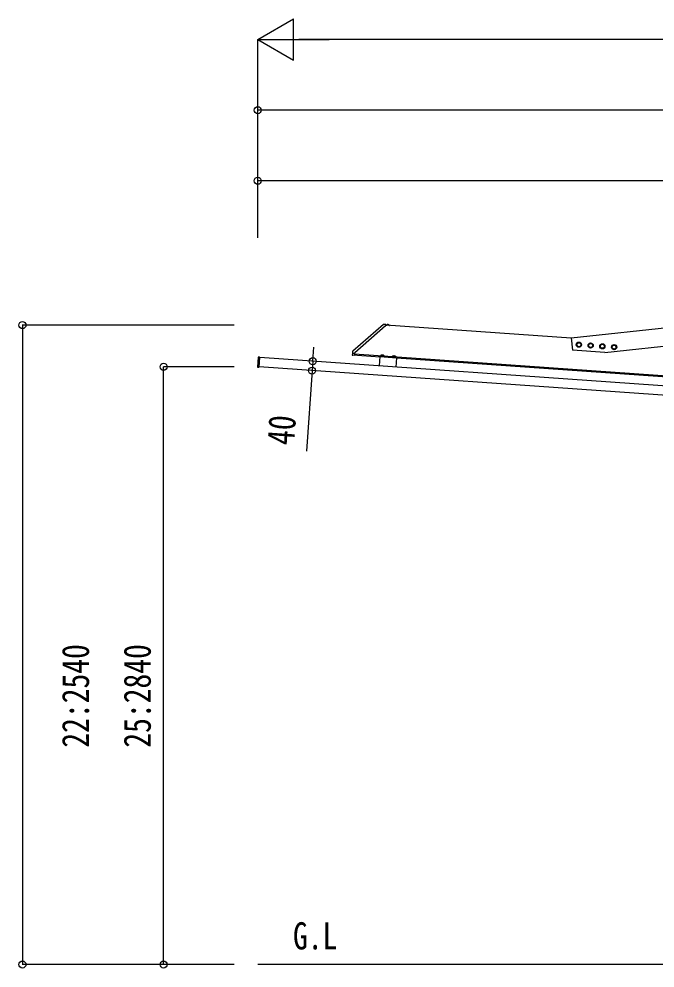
# Model space of a CAD drawing. Units: millimetres, scale not verified. Extents: x -14718 to 14718, y -10395 to 10395.
# Drawn here: x -4738 to -2035, y -5360 to -1327 of the extents above; entities that cross this region are included whole.
import ezdxf
from ezdxf.enums import TextEntityAlignment as Align

# ---------------------------------------------------------------- set-up
doc = ezdxf.new("R2010")
doc.units = ezdxf.units.MM
doc.header["$LTSCALE"] = 40
for name, color, linetype in [('0-2_USER1', 3, 'Continuous'), ('0-4_YKK_13', 4, 'Continuous'), ('0-5_YKK_A1', 4, 'Continuous'), ('0-6_YKK_D', 6, 'Continuous')]:
    doc.layers.add(name, color=color, linetype=linetype)
doc.styles.add('ＭＳ ゴシック', font='')
doc.styles.get('ＭＳ ゴシック').set_extended_font_data('MS Gothic')

msp = doc.modelspace()

# ---------------------------------------------------------------- linework, layer by layer
at = {"layer": '0-4_YKK_13'}
for p, q in [((-3189.45, -2626.06), (-3319.3, -2738.94)), ((-3179.79, -2631.57), (-3311.29, -2745.89)), ((-3179.19, -2625.15), (-3186.79, -2625.08)), ((-3179.22, -2625.61), (-3179.61, -2631.23)), ((-3179.22, -2625.61), (-3179.19, -2625.15)), ((-3175.8, -2628.34), (-3175.79, -2628.14)), ((-3164.61, -2629.67), (-3175.3, -2628.92)), ((-3172.09, -2625.81), (-3171.04, -2628.35)), ((-3169.94, -2629.04), (-3171.04, -2628.35)), ((-3169.94, -2629.04), (-3168.75, -2628.51)), ((-3167.36, -2626.14), (-3168.75, -2628.51)), ((-3164.72, -2629.66), (-3165.07, -2629.64)), ((-3164.03, -2629.16), (-3164.02, -2628.96)), ((-3320.66, -2741.68), (-3321.09, -2747.76)), ((-3722.21, -2764.11), (-3725.14, -2806.01)), ((-3715.79, -2764.06), (-3721.68, -2763.65)), ((-3716.99, -2806.97), (-3714, -2764.3)), ((-3715.57, -2764.19), (-3714, -2764.3)), ((-3321.09, -2747.76), (-3321.19, -2749.16)), ((-3319.27, -2748.7), (-3320.68, -2748.69)), ((-3312.19, -2756.68), (-3319.79, -2756.15)), ((-3311.64, -2748.77), (-3319.27, -2748.7)), ((-3311.67, -2749.27), (-3312.19, -2756.68)), ((-3311.67, -2749.27), (-3311.64, -2748.77)), ((-3311.64, -2748.77), (-3311.57, -2747.84)), ((-3311.46, -2746.23), (-3311.57, -2747.84)), ((-3199.62, -2755.68), (-3199.87, -2759.22)), ((-3199.87, -2759.22), (-3188.35, -2760.03)), ((-3199.81, -2759.53), (-3199.79, -2759.23)), ((-3198.82, -2755.29), (-3199.62, -2755.68)), ((-3198.82, -2755.29), (-3188.84, -2755.99)), ((-3196.74, -2755.88), (-3196.99, -2759.43)), ((-3190.98, -2756.28), (-3191.23, -2759.83)), ((-3188.84, -2755.99), (-3188.1, -2756.48)), ((-3188.42, -2760.02), (-3188.44, -2760.32)), ((-3188.1, -2756.48), (-3188.35, -2760.03)), ((-3149.74, -2759.17), (-3149.99, -2762.71)), ((-3149.99, -2762.71), (-3138.47, -2763.52)), ((-3149.94, -2763.02), (-3149.91, -2762.72)), ((-3148.94, -2758.78), (-3149.74, -2759.17)), ((-3148.94, -2758.78), (-3138.96, -2759.47)), ((-3146.86, -2759.37), (-3147.11, -2762.91)), ((-3141.1, -2759.77), (-3141.35, -2763.32)), ((-3138.96, -2759.47), (-3138.22, -2759.97)), ((-3138.54, -2763.51), (-3138.56, -2763.81)), ((-3138.22, -2759.97), (-3138.47, -2763.52)), ((-3724.68, -2806.54), (-3718.79, -2806.96)), ((-3716.99, -2806.97), (-3718.55, -2806.86)), ((-3718.19, -2806.89), (-3718.19, -2806.89))]:
    msp.add_line(p, q, dxfattribs=at)
for points in [[(-2348.34, -2711.12), (-2353.25, -2719.62), (-2363.06, -2719.62), (-2367.97, -2711.12), (-2363.06, -2702.62), (-2353.25, -2702.62)], [(-2298.46, -2714.61), (-2303.37, -2723.11), (-2313.18, -2723.11), (-2318.09, -2714.61), (-2313.18, -2706.11), (-2303.37, -2706.11)], [(-2248.58, -2718.1), (-2253.49, -2726.6), (-2263.31, -2726.6), (-2268.21, -2718.1), (-2263.31, -2709.6), (-2253.49, -2709.6)], [(-2198.7, -2721.59), (-2203.61, -2730.09), (-2213.43, -2730.09), (-2218.33, -2721.59), (-2213.43, -2713.09), (-2203.61, -2713.09)]]:
    msp.add_lwpolyline(points, close=True, dxfattribs=at)
for points in [[(-3321.19, -2749.16), (-3321.67, -2756.02), (-3319.79, -2756.15)], [(-3196.87, -2755.42), (-3195.89, -2757.85), (-3194.06, -2758.99)], [(-3190.78, -2755.85), (-3192.1, -2758.12), (-3194.06, -2758.99)], [(-3146.99, -2758.91), (-3146.01, -2761.34), (-3144.18, -2762.48)], [(-3140.91, -2759.33), (-3142.22, -2761.61), (-3144.18, -2762.48)]]:
    msp.add_lwpolyline(points, dxfattribs=at)
for centre, radius in [((-2358.15, -2711.12), 11), ((-2358.15, -2711.12), 8.5), ((-2308.28, -2714.61), 11), ((-2308.28, -2714.61), 8.5), ((-2258.4, -2718.1), 11), ((-2258.4, -2718.1), 8.5), ((-2208.52, -2721.59), 11), ((-2208.52, -2721.59), 8.5)]:
    msp.add_circle(centre, radius, dxfattribs=at)
for centre, radius, start, end in [((-3186.82, -2629.08), 4, 89.5, 131), ((-3180.11, -2631.2), 0.5, 311, 356), ((-3175.26, -2628.38), 0.545, 176, 266), ((-3175.24, -2628.18), 0.55, 134.43917, 176), ((-3170.24, -2633.28), 7.7, 37.56083, 134.43917), ((-3164.58, -2629.12), 0.545, 266, 356), ((-3164.57, -2628.93), 0.55, 356, 37.56083), ((-3316.67, -2741.96), 4, 131, 176), ((-2358.15, -2711.12), 8.6, 141.25399, 158.74601), ((-2358.15, -2711.12), 8.6, 201.25399, 218.74601), ((-2358.15, -2711.12), 8.6, 81.25399, 98.74601), ((-2358.15, -2711.12), 8.6, 261.25399, 278.74601), ((-2358.15, -2711.12), 8.6, 21.25399, 38.74601), ((-2358.15, -2711.12), 8.6, 321.25399, 338.74601), ((-2308.28, -2714.61), 8.6, 141.25399, 158.74601), ((-2308.28, -2714.61), 8.6, 201.25399, 218.74601), ((-2308.28, -2714.61), 8.6, 81.25399, 98.74601), ((-2308.28, -2714.61), 8.6, 261.25399, 278.74601), ((-2308.28, -2714.61), 8.6, 21.25399, 38.74601), ((-2308.28, -2714.61), 8.6, 321.25399, 338.74601), ((-2258.4, -2718.1), 8.6, 141.25399, 158.74601), ((-2258.4, -2718.1), 8.6, 201.25399, 218.74601), ((-2258.4, -2718.1), 8.6, 81.25399, 98.74601), ((-2258.4, -2718.1), 8.6, 261.25399, 278.74601), ((-2258.4, -2718.1), 8.6, 21.25399, 38.74601), ((-2258.4, -2718.1), 8.6, 321.25399, 338.74601), ((-2208.52, -2721.59), 8.6, 141.25399, 158.74601), ((-2208.52, -2721.59), 8.6, 201.25399, 218.74601), ((-2208.52, -2721.59), 8.6, 81.25399, 98.74601), ((-2208.52, -2721.59), 8.6, 261.25399, 278.74601), ((-2208.52, -2721.59), 8.6, 21.25399, 38.74601), ((-2208.52, -2721.59), 8.6, 321.25399, 338.74601), ((-3320.69, -2749.19), 0.5, 89.5, 176), ((-3310.96, -2746.26), 0.5, 131, 176), ((-3198.33, -2757.88), 2.56, 51.61708, 120.38292), ((-3194.49, -2765.17), 9.55, 68.41276, 103.58724), ((-3189.69, -2758.49), 2.56, 51.61708, 120.38292), ((-3148.45, -2761.37), 2.56, 51.61708, 120.38292), ((-3144.62, -2768.65), 9.55, 68.41276, 103.58724), ((-3139.81, -2761.98), 2.56, 51.61708, 120.38292)]:
    msp.add_arc(centre, radius, start, end, dxfattribs=at)
for centre, major_axis, ratio, start_param, end_param in [((-3721.71, -2764.15), (-0.329, 0.379), 0.99628, 5.4996506, 7.06672), ((-3715.81, -2764.36), (-0.021, -0.3), 0.998135, 2.2547257, 3.1415927), ((-3724.64, -2806.04), (-0.379, -0.329), 0.99628, 5.4996506, 7.06672), ((-3718.77, -2806.66), (-0.021, -0.3), 0.998135, 0, 0.8868669)]:
    msp.add_ellipse(centre, major_axis=major_axis, ratio=ratio, start_param=start_param, end_param=end_param, dxfattribs=at)
at = {"layer": '0-5_YKK_A1'}
for p, q in [((-2391.43, -2681.57), (876.46, -2338.1)), ((-2391.2, -2683.75), (-3179.43, -2628.63)), ((-2391.43, -2681.57), (-2385.89, -2734.24)), ((-2247.8, -2743.9), (-2385.89, -2734.24)), ((878.07, -3086.78), (-3714.1, -2765.67)), ((-3204.95, -2764.18), (-3319.17, -2756.19)), ((876.46, -3044.57), (-3311.84, -2751.69)), ((-3204.78, -2761.69), (-3207.53, -2801.09)), ((-3204.78, -2761.69), (-3133.95, -2766.64)), ((-3133.95, -2766.64), (-3136.7, -2806.04)), ((-1750.85, -2865.86), (-3134.12, -2769.13)), ((875.28, -3126.69), (-3716.89, -2805.57)), ((2576.46, -5344.77), (-3723.54, -5344.77))]:
    msp.add_line(p, q, dxfattribs=at)
msp.add_lwpolyline([(-2247.8, -2743.9), (-1906.01, -2707.97), (-1905.17, -2715.93), (876.46, -2423.57)], dxfattribs=at)
at = {"layer": '0-6_YKK_D'}
for p, q in [((-3723.54, -1414.77), (-3571.98, -1327.27)), ((-3571.98, -1502.27), (-3571.98, -1327.27)), ((-3723.54, -2256.72), (-3723.54, -1413.77)), ((-3723.54, -1414.77), (-3571.98, -1502.27)), ((-3723.54, -1414.77), (-3420.43, -1414.77)), ((936.46, -1414.77), (-3548.54, -1414.77)), ((-3723.54, -2256.72), (-3723.54, -1713.77)), ((1011.46, -1714.77), (-3723.54, -1714.77)), ((-3723.54, -2256.72), (-3723.54, -2013.77)), ((884.71, -2014.77), (-3723.54, -2014.77)), ((-3823.54, -2628.04), (-4724.54, -2628.04)), ((-4723.54, -2628.04), (-4723.54, -5344.77)), ((-3489.72, -2781.36), (-3485.57, -2722)), ((-3489.72, -2781.36), (-3492.51, -2821.26)), ((-3823.54, -2805.14), (-4124.54, -2805.14)), ((-4123.54, -5344.77), (-4123.54, -2805.14)), ((-3492.51, -2821.26), (-3516.49, -3164.22)), ((-3823.54, -5344.77), (-4724.54, -5344.77)), ((-3823.54, -5344.77), (-4124.54, -5344.77))]:
    msp.add_line(p, q, dxfattribs=at)
for centre in [(-3723.54, -1714.77), (-3723.54, -2014.77), (-4723.54, -2628.04), (-3489.72, -2781.36), (-4123.54, -2805.14), (-3492.51, -2821.26), (-4723.54, -5344.77), (-4123.54, -5344.77)]:
    msp.add_circle(centre, 14.88, dxfattribs=at)

# ---------------------------------------------------------------- texts
at = {"layer": '0-2_USER1', "style": 'ＭＳ ゴシック', "width": 0.8}
msp.add_text('G.L', height=115.5, dxfattribs=at).set_placement((-3573.6, -5315.27), align=Align.BOTTOM_LEFT)
at = {"layer": '0-6_YKK_D', "style": 'ＭＳ ゴシック', "width": 0.8}
for s, rotation, p in [('40', 86, (-3535.05, -3142.88)), ('22:2540', 90, (-4406.04, -4423.55)), ('25:2840', 90, (-4143.54, -4423.55))]:
    msp.add_text(s, height=115.5, rotation=rotation, dxfattribs=at).set_placement(p, align=Align.BOTTOM_LEFT)

doc.saveas('drawing.dxf')
